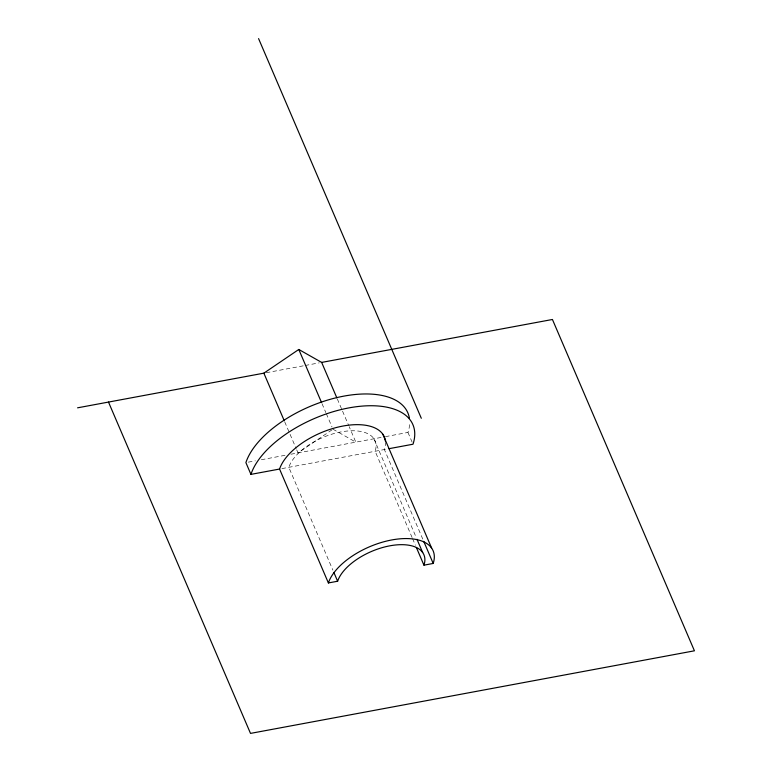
<?xml version="1.0" encoding="UTF-8"?>
<svg xmlns="http://www.w3.org/2000/svg" width="772" height="772" viewBox="0 0 772 772"><rect width="100%" height="100%" fill="white"/><g stroke="black" fill="none" stroke-linecap="round" stroke-linejoin="round"><path stroke-width="0.58" stroke-dasharray="3.86 2.9" d="M331.999 429.85L298.031 452.903L296.602 449.584M266.215 372.731L303.965 365.706M305.143 365.484L319.299 362.85M248.266 462.158L255.378 460.836M261.303 459.736L286.18 455.104M290.919 454.225L384.263 436.855M385.45 436.634L407.963 432.445A88.037 44.419 -23.2 0 0 409.7 422.979M281.877 468.614L386.675 449.121M332.964 429.193L355.824 442.144L349.185 426.646M407.963 432.445L413.01 444.218M422.776 539.117L384.379 449.545A56.935 28.728 -23.2 0 0 385.508 442.385M373.86 438.65L416.04 537.071M412.103 537.524L375.134 451.263A46.889 23.652 -23.2 0 0 340.992 431.915A46.889 23.652 -23.2 0 0 288.815 467.321L332.896 570.17M412.576 538.624L415.423 545.264M337.316 398.96L342.064 410.028M342.536 411.138L348.712 425.536M322.049 403.727L325.842 412.586M326.324 413.686L332.018 426.984M284.743 421.898L296.13 448.474"/><path stroke-width="1.16" d="M77.567 407.828L263.86 373.165L298.793 349.465L321.654 362.415L336.843 397.85M321.654 362.415L552.434 319.483L694.433 650.806L250.504 733.4L108.495 402.077M409.44 418.482A88.037 44.419 -23.2 0 0 332.066 398.815A88.037 44.419 -23.2 0 0 245.892 462.602L250.939 474.375L279.57 469.048A56.935 28.728 -23.2 0 1 335.984 427.611A56.935 28.728 -23.2 0 1 385.431 441.275M388.963 448.696L413.01 444.218A88.037 44.419 -23.2 0 0 348.905 407.896A88.037 44.419 -23.2 0 0 250.939 474.375M279.57 469.048L328.389 582.947L337.634 581.229A46.889 23.652 -23.2 0 1 389.812 545.823A46.889 23.652 -23.2 0 1 423.953 565.172L433.198 563.444L423.722 541.326M258.572 38.6L421.309 418.279M382.835 434.231L431.654 548.13M416.996 539.29L422.68 552.559M416.369 547.473L423.953 565.172M298.793 349.465L321.577 402.617M263.86 373.165L284.27 420.788M333.842 572.38L337.634 581.229M328.389 582.947A56.935 28.728 -23.2 0 1 391.742 539.956A56.935 28.728 -23.2 0 1 433.198 563.444"/></g></svg>
